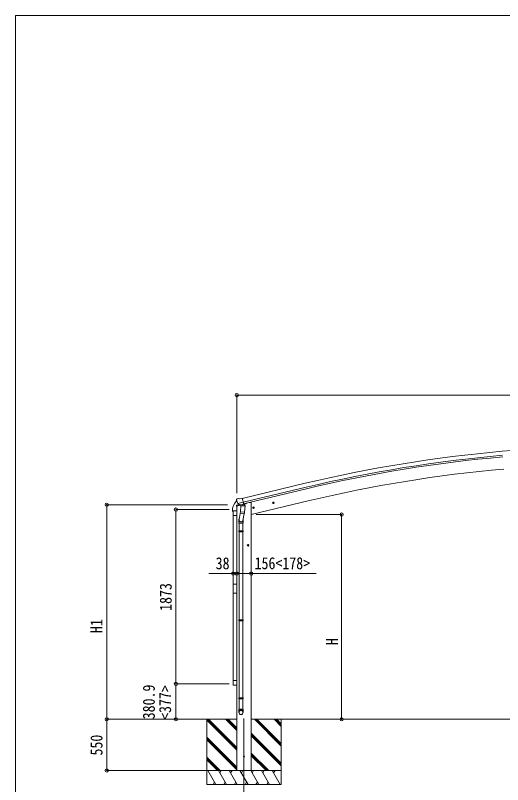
# Model space of a CAD drawing. Units: millimetres at full size. Extents: x -9783 to 9892, y -6828 to 6752.
# Drawn here: x -9783 to -4549, y -1515 to 6752 of the extents above; entities that cross this region are included whole.
import ezdxf
from ezdxf.enums import TextEntityAlignment as Align

# ---------------------------------------------------------------- set-up
doc = ezdxf.new("R2010")
doc.units = ezdxf.units.MM
doc.header["$LTSCALE"] = 35
doc.header["$PDMODE"] = 32
doc.header["$PDSIZE"] = 35
for name, color, linetype, lineweight in [('0-0_0', 7, 'Continuous', 9), ('0-1_本体', 4, 'Continuous', 9), ('0-2_部品', 7, 'Continuous', 9), ('0-8_PARTS2', 2, 'Continuous', 9), ('0-A_寸法', 6, 'Continuous', 9), ('1-1_GLASS', 4, 'Continuous', 9), ('1-2_GLASS_SEAL', 7, 'Continuous', 9), ('1-A', 6, 'Continuous', 9), ('F-0_240', 7, 'Continuous', 9)]:
    doc.layers.add(name, color=color, linetype=linetype, lineweight=lineweight)
doc.styles.add('ＭＳ ゴシック', font='')
doc.styles.get('ＭＳ ゴシック').set_extended_font_data('MS Gothic')

msp = doc.modelspace()

# ---------------------------------------------------------------- linework, layer by layer
at = {"layer": '0-0_0'}
for p, q in [((-7405.17, -813.2), (-7803.84, -813.2)), ((-7726.92, -813.2), (-7726.92, -1513.2)), ((-7404.67, -1144.96), (-7726.92, -822.71)), ((-7404.67, -1130.82), (-7722.29, -813.21)), ((-7404.67, -1116.68), (-7708.14, -813.21)), ((-7404.67, -932.83), (-7524.3, -813.2)), ((-7404.67, -918.69), (-7510.16, -813.2)), ((-7404.67, -904.55), (-7496.02, -813.2)), ((-7249.17, -813.2), (-380.21, -813.2)), ((-6926.92, -1102.21), (-7215.94, -813.2)), ((-6926.92, -1088.07), (-7201.8, -813.2)), ((-6926.92, -1073.93), (-7187.65, -813.2)), ((-6926.92, -890.08), (-7003.8, -813.2)), ((-6926.92, -875.94), (-6989.66, -813.2)), ((-6975.51, -813.21), (-6975.52, -813.2)), ((-6926.92, -861.8), (-6975.5, -813.21)), ((-6926.92, -813.2), (-6926.92, -1513.2)), ((-6926.92, -1286.06), (-7249.17, -963.81)), ((-6926.92, -1300.2), (-7249.17, -977.95)), ((-7404.67, -1328.81), (-7726.92, -1006.56)), ((-7404.67, -1342.95), (-7726.92, -1020.7)), ((-7404.67, -1357.09), (-7726.92, -1034.84)), ((-6926.92, -1314.34), (-7249.17, -992.09)), ((-7582.41, -1363.2), (-7726.92, -1218.69)), ((-7596.56, -1363.2), (-7726.92, -1232.83)), ((-7061.91, -1363.2), (-7249.17, -1175.94)), ((-7076.06, -1363.2), (-7249.17, -1190.08)), ((-7090.2, -1363.2), (-7249.17, -1204.23)), ((-7610.7, -1363.2), (-7726.92, -1246.98)), ((-7726.92, -1363.2), (-6926.92, -1363.2)), ((-7630.03, -1513.2), (-7716.64, -1363.2)), ((-7514.56, -1513.2), (-7601.16, -1363.2)), ((-7571.16, -1363.2), (-7586.16, -1389.18)), ((-7399.09, -1513.2), (-7485.69, -1363.2)), ((-7470.69, -1389.18), (-7455.69, -1363.2)), ((-7283.62, -1513.2), (-7370.22, -1363.2)), ((-7355.22, -1389.18), (-7340.22, -1363.2)), ((-7168.15, -1513.2), (-7254.75, -1363.2)), ((-7239.75, -1389.18), (-7224.75, -1363.2)), ((-7052.68, -1513.2), (-7139.28, -1363.2)), ((-7124.28, -1389.18), (-7109.28, -1363.2)), ((-6937.21, -1513.2), (-7023.81, -1363.2)), ((-7008.81, -1389.18), (-6993.81, -1363.2)), ((-7645.03, -1487.22), (-7660.03, -1513.2)), ((-7529.56, -1487.22), (-7544.56, -1513.2)), ((-7414.09, -1487.22), (-7429.09, -1513.2)), ((-7298.62, -1487.22), (-7313.62, -1513.2)), ((-7183.15, -1487.22), (-7198.15, -1513.2)), ((-7067.68, -1487.22), (-7082.68, -1513.2)), ((-6926.92, -1513.2), (-7726.92, -1513.2))]:
    msp.add_line(p, q, dxfattribs=at)
at = {"layer": '0-1_本体'}
for p, q in [((-3861.14, 2127.18), (-4552.56, 2066.95)), ((-7345.15, 1561.03), (-6669.47, 1722.98)), ((-7335.07, 1519.05), (-6659.41, 1681)), ((-7331.15, 1502.69), (-6655.48, 1664.64)), ((-7249.67, 1386.8), (-6638.86, 1533.44)), ((-7249.34, 1516.8), (-7249.34, -1363.2)), ((-7405.34, 1477.83), (-7405.34, -1363.2))]:
    msp.add_line(p, q, dxfattribs=at)
msp.add_lwpolyline([(-7249.34, 1516.8), (-7269.34, 1516.8), (-7303.18, 1508.68)], dxfattribs=at)
for centre, radius, start, end in [((-3296.71, -12348.27), 14469.82, 94.97901, 103.47901), ((-3296.71, -12348.27), 14426.65, 94.97901, 103.47901), ((-3296.71, -12348.27), 14409.82, 94.97901, 103.47901), ((-3279.29, -12461.37), 14392.42, 95.00113, 103.49889)]:
    msp.add_arc(centre, radius, start, end, dxfattribs=at)
at = {"layer": '0-2_部品'}
for p, q in [((-7406.61, 1545.43), (-7406.33, 1544.28)), ((-7406.61, 1545.43), (-7406.33, 1544.28)), ((-7402.39, 1554.01), (-7406.25, 1547.71)), ((-7402.39, 1554.01), (-7406.25, 1547.71)), ((-7379.23, 1493.2), (-7405.44, 1486.9)), ((-7379.23, 1493.2), (-7405.44, 1486.9)), ((-7399.29, 1556.25), (-7386.11, 1559.42)), ((-7399.29, 1556.25), (-7386.11, 1559.42)), ((-7392.55, 1505.12), (-7335.05, 1518.93)), ((-7392.55, 1505.12), (-7335.05, 1518.93)), ((-7375.7, 1490.21), (-7392.08, 1504.7)), ((-7375.7, 1490.21), (-7392.08, 1504.7)), ((-7371.55, 1556.74), (-7384.81, 1559.44)), ((-7371.55, 1556.74), (-7384.81, 1559.44)), ((-7372.99, 1489.65), (-7365.47, 1491.45)), ((-7372.99, 1489.65), (-7365.47, 1491.45)), ((-7372.16, 1489.75), (-7370.63, 1490.12)), ((-7372.16, 1489.75), (-7370.63, 1490.12)), ((-7371.55, 1556.74), (-7345.62, 1562.97)), ((-7371.55, 1556.74), (-7345.62, 1562.97)), ((-7370.63, 1490.12), (-7333.92, 1498.93)), ((-7370.63, 1490.12), (-7333.92, 1498.93)), ((-7368.79, 1489.89), (-7368.84, 1489.15)), ((-7368.79, 1489.89), (-7368.84, 1489.15)), ((-7368.09, 1488.11), (-7342.27, 1481.67)), ((-7368.09, 1488.11), (-7342.27, 1481.67)), ((-7339.87, 1497.11), (-7340.9, 1482.5)), ((-7339.87, 1497.11), (-7340.9, 1482.5)), ((-7333.92, 1498.93), (-7332.39, 1499.3)), ((-7333.92, 1498.93), (-7332.39, 1499.3)), ((-7330.84, 1501.4), (-7329.9, 1501.34)), ((-7330.84, 1501.4), (-7329.9, 1501.34)), ((-7329.9, 1501.34), (-7316.58, 1486.02)), ((-7329.9, 1501.34), (-7316.58, 1486.02)), ((-7325.9, 1496.74), (-7307.01, 1501.28)), ((-7325.9, 1496.74), (-7307.01, 1501.28)), ((-7303.18, 1509.45), (-7303.18, 1506.14)), ((-7303.18, 1509.45), (-7303.18, 1506.14)), ((-7020.87, 1510.74), (-7001.42, 1515.41)), ((-7020.87, 1510.74), (-7001.42, 1515.41)), ((-7016.31, 1518.52), (-7018.45, 1511.32)), ((-7016.31, 1518.52), (-7018.45, 1511.32)), ((-7009.02, 1520.27), (-7016.31, 1518.52)), ((-7009.02, 1520.27), (-7016.31, 1518.52)), ((-7008.81, 1503.35), (-7013.48, 1522.8)), ((-7008.81, 1503.35), (-7013.48, 1522.8)), ((-7003.85, 1514.82), (-7009.02, 1520.27)), ((-7003.85, 1514.82), (-7009.02, 1520.27)), ((-7005.98, 1507.63), (-7003.85, 1514.82)), ((-7005.98, 1507.63), (-7003.85, 1514.82)), ((-7407.73, 1477.1), (-7365.03, 1487.35)), ((-7407.73, 1477.1), (-7365.03, 1487.35)), ((-7407.73, 1483.99), (-7407.73, 1477.1)), ((-7407.73, 1483.99), (-7407.73, 1477.1)), ((-7365.5, 1420.81), (-7380.02, 1333.04)), ((-7365.5, 1420.81), (-7380.02, 1333.04)), ((-7366.7, 1403.46), (-7365.83, 1415.93)), ((-7366.7, 1403.46), (-7365.83, 1415.93)), ((-7361.17, 1482.76), (-7365.84, 1415.93)), ((-7361.17, 1482.76), (-7365.84, 1415.93)), ((-7320.15, 1412.73), (-7365.84, 1415.93)), ((-7320.15, 1412.73), (-7365.84, 1415.93)), ((-7315.48, 1479.57), (-7361.17, 1482.76)), ((-7315.48, 1479.57), (-7361.17, 1482.76)), ((-7359.39, 1485.94), (-7359.62, 1482.66)), ((-7359.39, 1485.94), (-7359.62, 1482.66)), ((-7320.17, 1412.73), (-7321.05, 1400.04)), ((-7320.17, 1412.73), (-7321.05, 1400.04)), ((-7320.15, 1412.73), (-7315.48, 1479.57)), ((-7320.15, 1412.73), (-7315.48, 1479.57)), ((-7316.58, 1486.02), (-7317.03, 1479.68)), ((-7316.58, 1486.02), (-7317.03, 1479.68)), ((-7234.7, 1458.99), (-7215.25, 1463.66)), ((-7234.7, 1458.99), (-7215.25, 1463.66)), ((-7230.14, 1466.77), (-7232.27, 1459.57)), ((-7230.14, 1466.77), (-7232.27, 1459.57)), ((-7222.84, 1468.52), (-7230.14, 1466.77)), ((-7222.84, 1468.52), (-7230.14, 1466.77)), ((-7222.64, 1451.6), (-7227.31, 1471.05)), ((-7222.64, 1451.6), (-7227.31, 1471.05)), ((-7217.68, 1463.08), (-7222.84, 1468.52)), ((-7217.68, 1463.08), (-7222.84, 1468.52)), ((-7219.81, 1455.88), (-7217.68, 1463.08)), ((-7219.81, 1455.88), (-7217.68, 1463.08)), ((-7382.17, 1295.88), (-7382.17, 1330.23)), ((-7382.17, 1295.88), (-7382.17, 1330.23)), ((-7366.31, 1402.1), (-7366.31, 1402.1)), ((-7366.31, 1402.1), (-7366.31, 1402.1)), ((-7364.86, 1401.32), (-7323.16, 1398.41)), ((-7364.86, 1401.32), (-7323.16, 1398.41)), ((-7326.67, 1398.65), (-7339.32, 1323.72)), ((-7326.67, 1398.65), (-7339.32, 1323.72)), ((-7336.17, 1330.54), (-7336.17, 1295.88)), ((-7336.17, 1330.54), (-7336.17, 1295.88)), ((-7336.17, 1295.88), (-7382.17, 1295.88)), ((-7336.17, 1295.88), (-7382.17, 1295.88)), ((-7380.17, 1295.88), (-7380.17, 1213.36)), ((-7380.17, 1295.88), (-7380.17, 1213.36)), ((-7338.17, 1295.88), (-7338.17, 1213.36)), ((-7338.17, 1295.88), (-7338.17, 1213.36)), ((-7382.17, 1211.36), (-7381.17, 1213.36)), ((-7382.17, 1211.36), (-7381.17, 1213.36)), ((-7336.17, 1211.36), (-7382.17, 1211.36)), ((-7336.17, 1211.36), (-7382.17, 1211.36)), ((-7336.17, 1203.36), (-7382.17, 1203.36)), ((-7336.17, 1203.36), (-7382.17, 1203.36)), ((-7337.17, 1213.36), (-7381.17, 1213.36)), ((-7337.17, 1213.36), (-7381.17, 1213.36)), ((-7337.17, 1201.36), (-7381.17, 1201.36)), ((-7337.17, 1201.36), (-7381.17, 1201.36)), ((-7380.17, 1201.36), (-7380.17, 257.17)), ((-7380.17, 1201.36), (-7380.17, 257.17)), ((-7338.17, 1201.36), (-7338.17, 257.17)), ((-7338.17, 1201.36), (-7338.17, 257.17)), ((-7336.17, 1211.36), (-7337.17, 1213.36)), ((-7336.17, 1211.36), (-7337.17, 1213.36)), ((-7336.17, 1203.36), (-7337.17, 1201.36)), ((-7336.17, 1203.36), (-7337.17, 1201.36)), ((-7336.17, 1211.36), (-7336.17, 1203.36)), ((-7336.17, 1211.36), (-7336.17, 1203.36)), ((-7273.67, 1057.3), (-7293.67, 1057.3)), ((-7273.67, 1057.3), (-7293.67, 1057.3)), ((-7283.67, 1064.8), (-7290.17, 1061.05)), ((-7283.67, 1064.8), (-7290.17, 1061.05)), ((-7290.17, 1061.05), (-7290.17, 1053.55)), ((-7290.17, 1061.05), (-7290.17, 1053.55)), ((-7290.17, 1053.55), (-7283.67, 1049.79)), ((-7290.17, 1053.55), (-7283.67, 1049.79)), ((-7283.67, 1047.3), (-7283.67, 1067.3)), ((-7283.67, 1047.3), (-7283.67, 1067.3)), ((-7277.17, 1061.05), (-7283.67, 1064.8)), ((-7277.17, 1061.05), (-7283.67, 1064.8)), ((-7382.17, 255.17), (-7381.17, 257.17)), ((-7382.17, 255.17), (-7381.17, 257.17)), ((-7336.17, 255.17), (-7382.17, 255.17)), ((-7336.17, 255.17), (-7382.17, 255.17)), ((-7337.17, 257.17), (-7381.17, 257.17)), ((-7337.17, 257.17), (-7381.17, 257.17)), ((-7336.17, 255.17), (-7337.17, 257.17)), ((-7336.17, 255.17), (-7337.17, 257.17)), ((-7336.17, 255.17), (-7336.17, 247.17)), ((-7336.17, 255.17), (-7336.17, 247.17)), ((-7336.17, 247.17), (-7382.17, 247.17)), ((-7336.17, 247.17), (-7382.17, 247.17)), ((-7337.17, 245.17), (-7381.17, 245.17)), ((-7337.17, 245.17), (-7381.17, 245.17)), ((-7380.17, 245.17), (-7380.17, -582.75)), ((-7380.17, 245.17), (-7380.17, -582.75)), ((-7338.17, 245.17), (-7338.17, -582.75)), ((-7338.17, 245.17), (-7338.17, -582.75)), ((-7336.17, 247.17), (-7337.17, 245.17)), ((-7336.17, 247.17), (-7337.17, 245.17)), ((-7382.17, -584.75), (-7381.17, -582.75)), ((-7382.17, -584.75), (-7381.17, -582.75)), ((-7336.17, -584.75), (-7382.17, -584.75)), ((-7336.17, -584.75), (-7382.17, -584.75)), ((-7336.17, -592.75), (-7382.17, -592.75)), ((-7336.17, -592.75), (-7382.17, -592.75)), ((-7337.17, -582.75), (-7381.17, -582.75)), ((-7337.17, -582.75), (-7381.17, -582.75)), ((-7337.17, -594.75), (-7381.17, -594.75)), ((-7337.17, -594.75), (-7381.17, -594.75)), ((-7380.17, -594.75), (-7380.17, -704.75)), ((-7380.17, -594.75), (-7380.17, -704.75)), ((-7338.17, -594.75), (-7338.17, -704.75)), ((-7338.17, -594.75), (-7338.17, -704.75)), ((-7336.17, -584.75), (-7337.17, -582.75)), ((-7336.17, -584.75), (-7337.17, -582.75)), ((-7336.17, -592.75), (-7337.17, -594.75)), ((-7336.17, -592.75), (-7337.17, -594.75)), ((-7336.17, -584.75), (-7336.17, -592.75)), ((-7336.17, -584.75), (-7336.17, -592.75)), ((-7382.17, -738.9), (-7382.17, -704.75)), ((-7336.17, -704.75), (-7382.17, -704.75)), ((-7382.17, -738.9), (-7382.17, -704.75)), ((-7336.17, -704.75), (-7382.17, -704.75)), ((-7336.17, -738.9), (-7336.17, -704.75)), ((-7336.17, -738.9), (-7336.17, -704.75))]:
    msp.add_line(p, q, dxfattribs=at)
for points in [[(-7392.83, 1505.7), (-7392.24, 1504.86), (-7392.08, 1504.7)], [(-7392.83, 1505.7), (-7392.24, 1504.86), (-7392.08, 1504.7)], [(-7340.19, 1497.52), (-7340.43, 1497.37), (-7365.2, 1491.42), (-7365.47, 1491.45)], [(-7340.19, 1497.52), (-7340.43, 1497.37), (-7365.2, 1491.42), (-7365.47, 1491.45)], [(-7340.19, 1497.52), (-7330.47, 1499.86), (-7345.62, 1562.97)], [(-7340.19, 1497.52), (-7330.47, 1499.86), (-7345.62, 1562.97)], [(-7018.45, 1511.32), (-7013.28, 1505.88), (-7005.98, 1507.63)], [(-7018.45, 1511.32), (-7013.28, 1505.88), (-7005.98, 1507.63)], [(-7232.27, 1459.57), (-7227.11, 1454.13), (-7219.81, 1455.88)], [(-7232.27, 1459.57), (-7227.11, 1454.13), (-7219.81, 1455.88)], [(-7382.17, 1211.36), (-7382.17, 1203.36), (-7381.17, 1201.36)], [(-7382.17, 1211.36), (-7382.17, 1203.36), (-7381.17, 1201.36)], [(-7283.67, 1049.79), (-7277.17, 1053.55), (-7277.17, 1061.05)], [(-7283.67, 1049.79), (-7277.17, 1053.55), (-7277.17, 1061.05)], [(-7382.17, 255.17), (-7382.17, 247.17), (-7381.17, 245.17)], [(-7382.17, 255.17), (-7382.17, 247.17), (-7381.17, 245.17)], [(-7382.17, -584.75), (-7382.17, -592.75), (-7381.17, -594.75)], [(-7382.17, -584.75), (-7382.17, -592.75), (-7381.17, -594.75)]]:
    msp.add_lwpolyline(points, dxfattribs=at)
for centre, radius in [((-7011.15, 1513.07), 8.5), ((-7011.15, 1513.07), 8.5), ((-7011.15, 1513.07), 7.7), ((-7011.15, 1513.07), 7.7), ((-7011.15, 1513.07), 6.5), ((-7011.15, 1513.07), 6.5), ((-7224.97, 1461.32), 8.5), ((-7224.97, 1461.32), 8.5), ((-7224.97, 1461.32), 7.7), ((-7224.97, 1461.32), 7.7), ((-7224.97, 1461.32), 6.5), ((-7224.97, 1461.32), 6.5), ((-7283.67, 1057.3), 8.5), ((-7283.67, 1057.3), 8.5), ((-7283.67, 1057.3), 7.7), ((-7283.67, 1057.3), 7.7), ((-7283.67, 1057.3), 6.5), ((-7283.67, 1057.3), 6.5)]:
    msp.add_circle(centre, radius, dxfattribs=at)
at = {"layer": '0-2_部品', "color": 4}
msp.add_circle((-7327.42, -1213.2), 4.5, dxfattribs=at)
msp.add_circle((-7327.42, -1213.2), 4.5, dxfattribs=at)
at = {"layer": '0-2_部品'}
for centre, radius, start, end in [((-7209.53, 1591.53), 202.4, 193.5, 205.09125), ((-7209.53, 1591.53), 202.4, 193.5, 205.09125), ((-7398.13, 1551.39), 5, 103.5, 148.5), ((-7398.13, 1551.39), 5, 103.5, 148.5), ((-7385.41, 1556.5), 3, 78.5, 103.5), ((-7385.41, 1556.5), 3, 78.5, 103.5), ((-7372.27, 1490.24), 0.5, 248.23754, 283.5), ((-7372.27, 1490.24), 0.5, 248.23754, 283.5), ((-7369.29, 1489.93), 0.5, 356, 103.5), ((-7369.29, 1489.93), 0.5, 356, 103.5), ((-7367.84, 1489.08), 1, 176, 256), ((-7367.84, 1489.08), 1, 176, 256), ((-7339.28, 1497.03), 0.604, 100.59842, 172.20595), ((-7339.28, 1497.03), 0.604, 100.59842, 172.20595), ((-7332.51, 1499.78), 0.5, 283.5, 318.76246), ((-7332.51, 1499.78), 0.5, 283.5, 318.76246), ((-7308.18, 1506.14), 5, 283.5, 0), ((-7308.18, 1506.14), 5, 283.5, 0), ((-7404.73, 1483.99), 3, 103.5, 180), ((-7404.73, 1483.99), 3, 103.5, 180), ((-7341.92, 1482.64), 1.03, 250.03897, 351.96569), ((-7341.92, 1482.64), 1.03, 250.03897, 351.96569), ((-7364.76, 1403.29), 1.95, 175.04017, 217.47766), ((-7364.76, 1403.29), 1.95, 175.04017, 217.47766), ((-7364.72, 1403.32), 2, 217.40962, 266), ((-7364.72, 1403.32), 2, 217.40962, 266), ((-7323.02, 1400.4), 2, 266, 349.46843), ((-7323.02, 1400.4), 2, 266, 349.46843)]:
    msp.add_arc(centre, radius, start, end, dxfattribs=at)
for centre, major_axis, ratio, start_param, end_param in [((-7403.69, 1546.14), (-1.57, -2.57), 0.99628, 4.712389, 5.4996506), ((-7403.69, 1546.14), (-1.57, -2.57), 0.99628, 4.712389, 5.4996506), ((-7373.72, 1492.47), (-0.73, -2.92), 0.997631, 5.8041905, 6.6006116), ((-7373.72, 1492.47), (-0.73, -2.92), 0.997631, 5.8041905, 6.6006116), ((-7373.66, 1492.7), (2.63, 3.16), 0.650902, 4.0958226, 4.1686332), ((-7373.66, 1492.7), (2.63, 3.16), 0.650902, 4.0958226, 4.1686332), ((-7373.69, 1492.57), (-0.73, -2.92), 0.997631, 0.3902369, 0.4789948), ((-7373.69, 1492.57), (-0.73, -2.92), 0.997631, 0.3902369, 0.4789948), ((-7359.17, 1330.54), (23, 0), 0.996195, 2.5560258, 6.5663028), ((-7359.17, 1330.54), (23, 0), 0.996195, 2.5560258, 6.5663028), ((-7359.17, 1330.54), (21, 0), 0.996195, 2.9349147, 5.9512394), ((-7359.17, 1330.54), (21, 0), 0.996195, 2.9349147, 5.9512394), ((-7359.17, -737.15), (-23, 0), 0.996195, 3.1415927, 6.2831853), ((-7359.17, -737.15), (-23, 0), 0.996195, 3.1415927, 6.2831853), ((-7359.17, -738.9), (-23, 0), 0.996195, 3.1415927, 6.2831853), ((-7359.17, -738.9), (-23, 0), 0.996195, 3.1415927, 6.2831853), ((-7359.17, -738.9), (0, -23.43), 0.981806, 4.712389, 7.8539816), ((-7359.17, -738.9), (0, -23.43), 0.981806, 4.712389, 7.8539816)]:
    msp.add_ellipse(centre, major_axis=major_axis, ratio=ratio, start_param=start_param, end_param=end_param, dxfattribs=at)
msp.add_ellipse((-7359.17, -738.9), major_axis=(21, 0), ratio=0.996195, dxfattribs=at)
msp.add_ellipse((-7359.17, -738.9), major_axis=(21, 0), ratio=0.996195, dxfattribs=at)
at = {"layer": '0-8_PARTS2'}
msp.add_line((-7327.42, -803.99), (-7327.42, -1654.23), dxfattribs=at)
at = {"layer": '0-A_寸法'}
for p, q in [((-7405.34, 2670.7), (-7405.34, 1615.88)), ((-223.34, 2670.7), (-7405.34, 2670.7)), ((-8801.01, 1493.55), (-7502.75, 1493.55)), ((-8801.01, -813.2), (-8801.01, 1493.55)), ((-8058.2, 1440.66), (-8058.2, -432.34)), ((-6277.85, 1386.8), (-7194.69, 1386.8)), ((-6277.85, -813.2), (-6277.85, 1386.8)), ((-7405.34, 753.57), (-7249.34, 753.57)), ((-7249.34, 753.57), (-6553.18, 753.57)), ((-8801.01, -813.2), (-7945.61, -813.2)), ((-8801.01, -1363.2), (-8801.01, -813.2)), ((-6277.85, -813.2), (-6720.72, -813.2)), ((-8801.01, -1363.2), (-7726.92, -1363.2))]:
    msp.add_line(p, q, dxfattribs=at)
for p in [(-7405.34, 2670.7), (-8801.01, 1493.55), (-6277.85, 1386.8), (-7405.34, 753.57), (-7249.34, 753.57), (-8801.01, -813.2), (-6277.85, -813.2), (-8801.01, -1363.2)]:
    msp.add_point(p, dxfattribs=at)
at = {"layer": '1-1_GLASS'}
for p, q in [((-7443.34, 1378.76), (-7443.34, 639.76)), ((-7405.34, 1378.76), (-7405.34, 639.76)), ((-7443.34, 541.76), (-7443.34, -397.24)), ((-7405.34, -397.24), (-7405.34, 541.76))]:
    msp.add_line(p, q, dxfattribs=at)
at = {"layer": '1-2_GLASS_SEAL'}
for p, q in [((-7451.84, 1440.75), (-7451.84, 1428.99)), ((-7451.34, 1428.49), (-7445.08, 1414.99)), ((-7444.58, 1422.26), (-7444.58, 1415.49)), ((-7444.34, 1378.76), (-7444.34, 1422.46)), ((-7438.84, 1427.96), (-7409.84, 1427.96)), ((-7438.58, 1428.26), (-7405.34, 1428.26)), ((-7404.34, 1422.46), (-7404.34, 1378.76)), ((-7404.34, 1378.76), (-7444.34, 1378.76)), ((-7444.34, -397.24), (-7444.34, -440.94)), ((-7404.34, -397.24), (-7444.34, -397.24)), ((-7404.34, -440.94), (-7404.34, -397.24)), ((-7438.84, -446.44), (-7409.84, -446.44))]:
    msp.add_line(p, q, dxfattribs=at)
msp.add_lwpolyline([(-7444.34, 639.76), (-7404.34, 639.76), (-7404.34, 541.76), (-7444.34, 541.76)], close=True, dxfattribs=at)
for centre, radius, start, end in [((-7299.58, 1427.25), 152.26, 135.14293, 180), ((-7403.1, 1529.28), 6.95, 95.39711, 129.45641), ((-7451.34, 1428.99), 0.5, 180, 270), ((-7445.08, 1415.49), 0.5, 270, 0), ((-7438.58, 1422.26), 6, 90, 180), ((-7438.84, 1422.46), 5.5, 90, 180), ((-7409.84, 1422.46), 5.5, 0, 90), ((-7438.84, -440.94), 5.5, 180, 270), ((-7409.84, -440.94), 5.5, 270, 0)]:
    msp.add_arc(centre, radius, start, end, dxfattribs=at)
at = {"layer": '1-A'}
for p, q in [((-8058.2, 1440.66), (-7484.67, 1440.66)), ((-7405.34, 753.57), (-7705.34, 753.57)), ((-7405.34, 753.57), (-7443.37, 753.57)), ((-8058.2, -432.34), (-7484.67, -432.34)), ((-8058.2, -813.2), (-8058.2, -432.34)), ((-8058.2, -813.2), (-7484.67, -813.2))]:
    msp.add_line(p, q, dxfattribs=at)
for p in [(-8058.2, 1440.66), (-7443.37, 753.57), (-7405.34, 753.57), (-8058.2, -432.34), (-8058.2, -813.2)]:
    msp.add_point(p, dxfattribs=at)
at = {"layer": 'F-0_240', "color": 5}
for q in [(-9783.03, -6828.1), (9396.97, 6751.9)]:
    msp.add_line((-9783.03, 6751.9), q, dxfattribs=at)

# ---------------------------------------------------------------- texts
at = {"layer": '0-A_寸法', "color": 7, "style": 'ＭＳ ゴシック', "width": 0.85}
msp.add_text('156<178>', height=129, dxfattribs=at).set_placement((-7213.34, 761.57), align=Align.BOTTOM_LEFT)
for s, p in [('H1', (-8809.01, 114.18)), ('H', (-6277.85, -15.2)), ('550', (-8809.01, -1202.2))]:
    msp.add_text(s, height=129, rotation=90, dxfattribs=at).set_placement(p, align=Align.BOTTOM_LEFT)
at = {"layer": '1-A', "color": 7, "style": 'ＭＳ ゴシック', "width": 0.85}
msp.add_text('38', height=129, dxfattribs=at).set_placement((-7631.34, 760.57), align=Align.BOTTOM_LEFT)
for s, p in [('1873', (-8065.2, 352.16)), ('380.9', (-8246.56, -812.77)), ('<377>', (-8072.07, -819.52))]:
    msp.add_text(s, height=129, rotation=90, dxfattribs=at).set_placement(p, align=Align.BOTTOM_LEFT)

doc.saveas('drawing.dxf')
